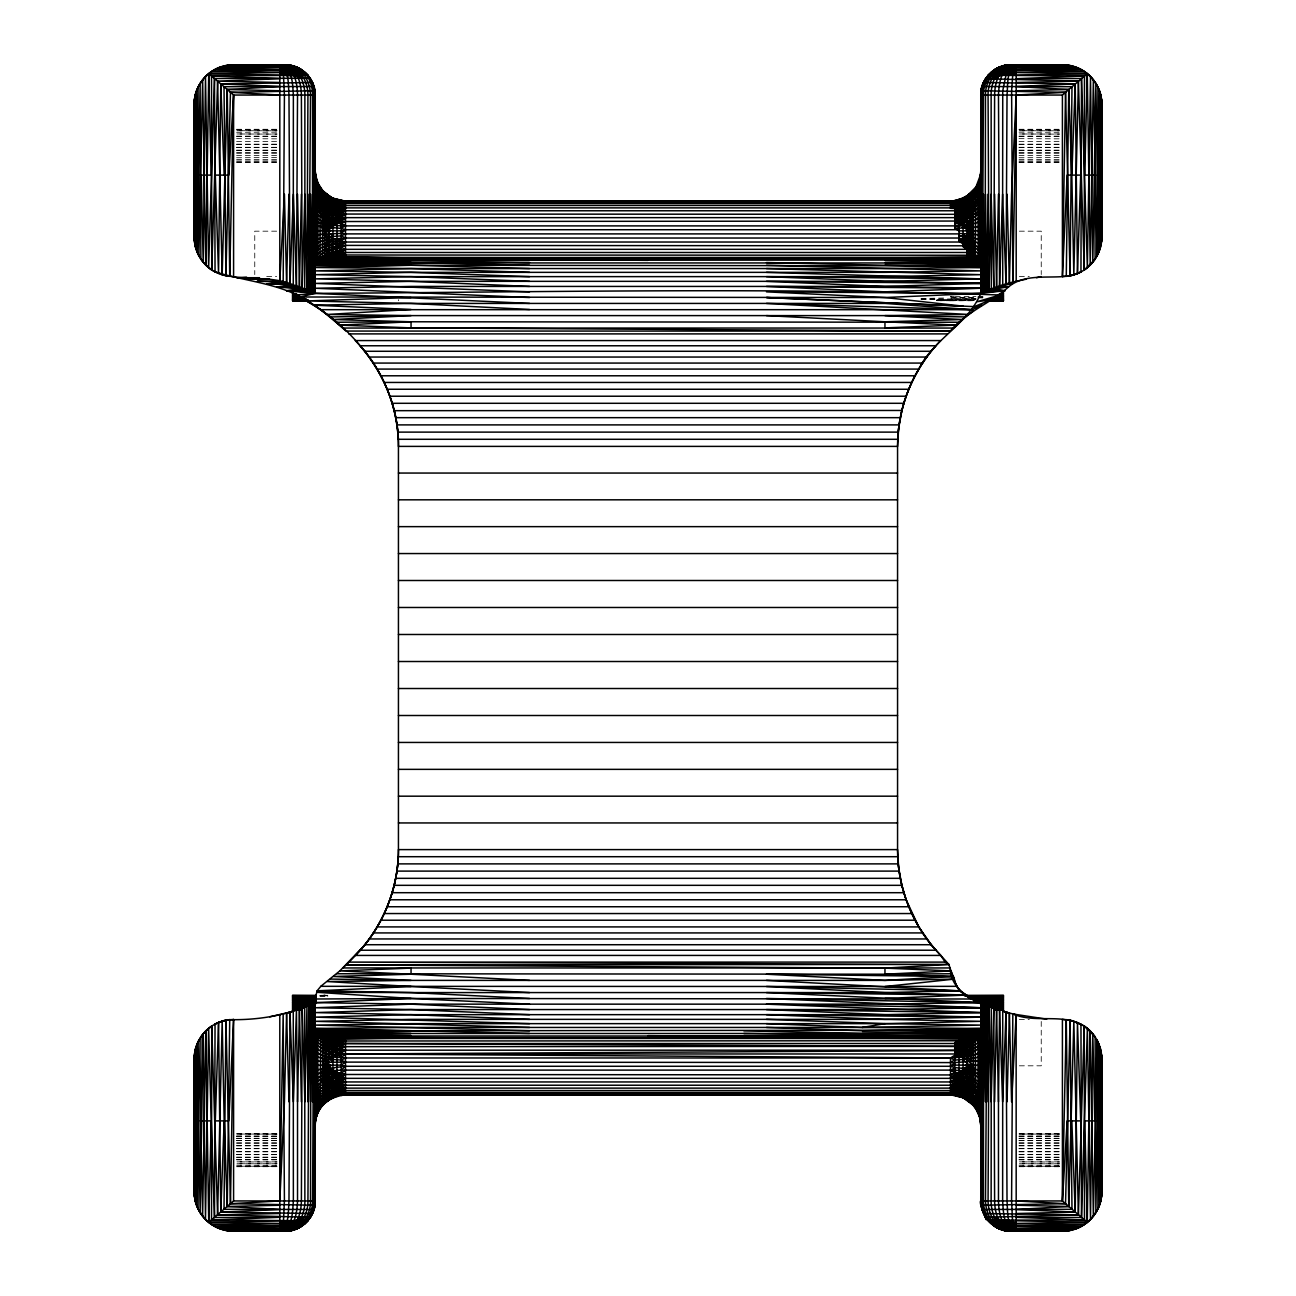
<?xml version="1.0" encoding="UTF-8"?>
<svg xmlns="http://www.w3.org/2000/svg" width="1296" height="1296" viewBox="0 0 1296 1296"><rect width="100%" height="100%" fill="white"/><g stroke="black" fill="none" stroke-linecap="round" stroke-linejoin="round"><path stroke-width="0.75" stroke-dasharray="5 3.75" d="M954.423 296.476L950.503 296.573L975.985 296.622M975.985 298.404L950.503 297.934L975.985 297.319M977.945 297.286L983.826 297.14M921.083 298.469L946.582 297.999M921.083 299.408L975.985 298.971M974.025 299.797L936.765 299.975L974.025 300.056M974.025 300.364L936.765 300.478M320.015 995.636L327.856 995.62M320.015 996.203L327.856 996.187M950.503 300.721L974.025 300.688L936.765 300.688L950.503 300.721L950.503 299.862M236.601 129.292L276.939 129.276M1019.061 129.276L1059.399 129.292M236.601 129.811L276.939 129.746M1019.061 129.811L1059.399 129.746M236.601 132.273L276.939 132.143M1019.061 132.143L1059.399 132.273M236.601 136.161L276.939 136.161M1019.061 136.161L1059.399 136.161M236.601 136.355L276.939 136.355M1019.061 136.355L1059.399 136.355M236.601 138.656L276.939 138.85M1019.061 138.656L1059.399 138.85M236.601 141.572L276.939 141.345M1019.061 141.572L1059.399 141.345M236.601 144.18L276.939 144.18M1019.061 144.18L1059.399 144.18M236.601 144.407L276.939 144.407M1019.061 144.407L1059.399 144.407M236.601 147.307L276.939 147.307M1019.061 147.307L1059.399 147.307M236.601 147.517L276.939 147.517M1019.061 147.517L1059.399 147.517M236.601 150.142L276.939 150.142M1019.061 150.142L1059.399 150.142M236.601 150.368L276.939 150.368M1019.061 150.368L1059.399 150.368M236.601 152.863L276.939 152.863M1019.061 152.863L1059.399 152.863M236.601 153.058L276.939 153.058M1019.061 153.058L1059.399 153.058M236.601 155.358L276.939 155.552M1019.061 155.552L1059.399 155.358M236.601 157.739L276.939 157.577M1019.061 157.739L1059.399 157.577M236.601 159.57L276.939 159.44M1019.061 159.57L1059.399 159.44M236.601 160.996L276.939 160.898M1019.061 160.996L1059.399 160.898M236.601 161.968L276.939 161.903M1019.061 161.968L1059.399 161.903M236.601 162.421L276.939 162.437M1019.061 162.437L1059.399 162.421M276.647 231.174L254.761 231.174L254.761 274.574M1019.353 231.174L1041.239 231.174L1041.239 274.574M266.701 276.55L276.647 276.55M1019.353 276.55L1029.299 276.55M950.503 297.934L975.985 297.918M977.945 297.918L983.826 297.902M1019.353 1019.45L1029.299 1019.45M1019.353 1065.814L1041.239 1065.814L1041.239 1021.475M236.601 1133.579L276.939 1133.563M1019.061 1133.579L1059.399 1133.563M236.601 1135.102L276.939 1135.004M1019.061 1135.004L1059.399 1135.102M236.601 1136.43L276.939 1136.43M1019.061 1136.43L1059.399 1136.43M236.601 1136.56L276.939 1136.56M1019.061 1136.56L1059.399 1136.56M236.601 1138.261L276.939 1138.261M1019.061 1138.261L1059.399 1138.261M236.601 1138.423L276.939 1138.423M1019.061 1138.423L1059.399 1138.423M236.601 1140.448L276.939 1140.448M1019.061 1140.448L1059.399 1140.448M236.601 1140.642L276.939 1140.642M1019.061 1140.642L1059.399 1140.642M236.601 1142.942L276.939 1142.942M1019.061 1142.942L1059.399 1142.942M236.601 1143.137L276.939 1143.137M1019.061 1143.137L1059.399 1143.137M236.601 1145.632L276.939 1145.632M1019.061 1145.632L1059.399 1145.632M236.601 1145.858L276.939 1145.858M1019.061 1145.858L1059.399 1145.858M236.601 1148.483L276.939 1148.483M1019.061 1148.483L1059.399 1148.483M236.601 1148.693L276.939 1148.693M1019.061 1148.693L1059.399 1148.693M236.601 1151.593L276.939 1151.593M1019.061 1151.593L1059.399 1151.593M236.601 1151.82L276.939 1151.82M1019.061 1151.82L1059.399 1151.82M236.601 1154.428L276.939 1154.428M1019.061 1154.428L1059.399 1154.428M236.601 1154.655L276.939 1154.655M1019.061 1154.655L1059.399 1154.655M236.601 1157.15L276.939 1157.15M1019.061 1157.15L1059.399 1157.15M236.601 1157.344L276.939 1157.344M1019.061 1157.344L1059.399 1157.344M236.601 1159.645L276.939 1159.645M1019.061 1159.645L1059.399 1159.645M236.601 1159.839L276.939 1159.839M1019.061 1159.839L1059.399 1159.839M236.601 1165.185L276.939 1165.282M1019.061 1165.185L1059.399 1165.282M236.601 1166.724L276.939 1166.708M1019.061 1166.708L1059.399 1166.724M977.945 296.622L983.826 296.638M921.083 298.971L975.985 299.36M974.025 300.526L936.765 300.397M320.015 995.474L327.856 995.506M320.015 995.927L327.856 995.992M324.097 994.907L327.823 996.203M398.439 299.716L398.439 300.753M327.856 995.312L320.015 995.328L327.856 995.279M276.939 130.718L236.601 130.718L276.939 130.815M1059.399 130.718L1019.061 130.718L1059.399 130.815M276.939 133.974L236.601 133.974L276.939 134.136M1059.399 133.974L1019.061 133.974L1059.399 134.136M276.939 1134.032L236.601 1134.032L276.939 1134.097M1059.399 1134.032L1019.061 1134.032L1059.399 1134.097M276.939 1161.864L236.601 1161.864L276.939 1162.026M1059.399 1161.864L1019.061 1161.864L1059.399 1162.026M276.939 1163.727L236.601 1163.727L276.939 1163.857M1059.399 1163.727L1019.061 1163.727L1059.399 1163.857M276.939 1166.189L236.601 1166.189L276.939 1166.254M1059.399 1166.189L1019.061 1166.189L1059.399 1166.254"/><path stroke-width="1.5" d="M973.361 999.005L959.218 990.824L954.455 981.169L948.85 964.435L931.241 944.719L918.799 926.915L906.131 899.78L901.838 885.33L898.63 867.591L897.561 849.609L897.561 446.391C897.577 419.337 904.948 392.332 918.799 369.085C933.574 338.904 968.063 324.227 980.748 293.366L980.748 95.045C980.359 78.894 994.826 64.395 1010.993 64.8L1062.412 64.8C1083.424 64.298 1102.264 83.09 1101.746 104.117L1101.746 237.217C1102.07 255.458 1088.041 272.549 1070.091 275.789C1049.825 279.11 1025.185 272.808 1008.434 286.999C991.602 302.486 968.776 310.7 953.078 328.05L342.922 328.05L320.809 309.679L299.943 296.995L315.252 293.366L315.252 95.045C315.641 78.894 301.174 64.395 285.007 64.8L233.588 64.8C212.56 64.282 193.736 83.106 194.254 104.117L194.254 237.217C194.141 251.456 202.435 265.307 215.039 271.901C248.054 282.139 284.909 283.516 313.988 305.095C361.568 335.956 399.622 387.698 398.439 446.391L398.439 849.609C398.569 885.719 385.009 921.391 361.568 948.785L342.922 967.95L950.049 967.95C951.377 991.715 972.729 999.475 991.31 1007.122L991.132 1200.955C990.922 1213.882 998.066 1230.682 1012.856 1231.2L1010.41 1230.892C1000.787 1224.428 998.714 1211.728 998.471 1200.955L998.471 1101.794L996.575 1009.082L973.361 999.005L411.043 998.471L315.252 1002.634C288.652 1015.173 259.022 1020.227 229.732 1019.644C211.54 1021.118 195.907 1036.735 194.449 1054.928L194.497 1196.224C196.247 1215.599 214.148 1231.589 233.588 1231.2L285.007 1231.2C301.174 1231.605 315.641 1217.106 315.252 1200.955L315.074 999.005L317.115 990.824L320.809 986.321L339.811 970.898L360.369 950.033M279.904 71.15L301.806 69.903L293.528 66.031L284.31 64.8C298.372 65.772 304.965 82.652 304.868 95.045L304.868 194.206L302.195 287.923L293.269 284.861L293.366 95.045C292.572 84.839 292.896 70.097 282.398 64.8C296.654 65.788 301.336 83.106 301.385 95.045L302.195 287.923L315.252 293.366L529.529 303.426M299.943 296.995L884.957 297.529L980.748 293.366L991.31 288.878L1004.854 290.725L980.748 293.366L766.471 291.843L884.957 297.529L963.106 306.148L766.471 297.529L974.3 306.617L990.873 299.797L977.168 301.693L1000.01 295.002C771.979 287.307 543.429 292.135 315.252 293.366L312.449 292.102L312.563 95.045C311.477 47.353 252.785 71.766 224.014 65.983L233.588 64.8M315.074 1002.715L314.944 1200.955C315.284 1217.025 301.061 1231.556 284.926 1231.2C301.126 1231.524 315.592 1217.171 315.252 1200.955L233.588 1200.955L208.721 1222.339C199.681 1214.984 194.254 1203.53 194.254 1191.883L194.254 1058.783C194.206 1046.05 200.767 1033.625 211.248 1026.416M980.926 293.285L981.056 95.045C980.699 78.748 995.328 64.087 1011.69 64.8C995.571 65.221 980.181 78.214 980.748 95.045L1062.412 95.045L1087.279 73.661C1095.169 80.109 1100.353 89.651 1101.503 99.776L1101.746 144.18M983.551 1003.898L983.437 1200.955C983.324 1216.069 994.745 1232.204 1010.993 1231.2L1062.412 1231.2C1083.424 1231.702 1102.264 1212.91 1101.746 1191.883L1101.746 1058.783C1101.827 1046.066 1095.266 1033.576 1084.752 1026.416C1063.449 1012.419 1035.715 1023.921 1012.824 1013.974L1011.577 1200.955L1012.532 1220.767L1015.303 1231.2L1013.731 1230.892C1006.781 1222.938 1007.77 1210.901 1007.024 1200.955L1006.02 1012.127L1002.731 1011.139L1002.634 1200.955C1003.428 1211.161 1003.104 1225.903 1013.602 1231.2C999.346 1230.212 994.664 1212.894 994.615 1200.955L993.805 1008.077L996.575 1009.082L994.615 1101.794M987.617 75.865L994.648 69.595L1084.477 71.572L1087.279 73.661L1090.228 265.032L1093.37 79.866L1097.096 255.766L1101.551 241.072L1101.503 99.776L1101.746 237.217C1101.762 250.128 1095.039 262.78 1084.266 269.924L1078.402 81.13L985.543 78.7L997.888 78.359M198.758 255.49L195.404 246.629L194.254 237.217L194.497 99.776C195.745 88.484 202.111 77.938 211.523 71.572L301.352 69.595L308.383 75.865M211.248 269.584C201.868 263.088 195.534 252.445 194.449 241.072L194.497 99.776M194.254 1145.632L194.449 1054.928M198.758 1040.51L195.404 1049.371L194.254 1058.783L195.21 1200.517L195.955 1047.362L198.061 1208.731L198.904 1040.234L202.63 1216.134L205.772 1030.968L211.734 1026.076L217.598 1214.87L310.457 1217.3L298.112 1217.641M293.528 66.031C306.115 69.563 315.009 82.085 314.944 95.045L315.074 293.285L315.252 95.045L312.514 82.49L307.865 75.233L211.523 75.978L217.598 81.13L211.734 269.924L205.772 265.032L208.721 73.661L211.523 75.978L211.734 269.924C236.552 283.711 267.219 273.553 293.269 284.861L276.988 286.999L304.69 288.878L304.868 194.206L306.958 289.769L286.61 290.725L315.252 293.366L313.681 292.637L312.563 194.206L310.894 291.422L286.61 290.725L304.69 288.878M314.944 1205.248L230.461 1203.692L225.909 1020.211L218.538 1022.447L220.79 1212.133L279.806 1209.476L227.254 1206.495L229.732 1019.644L225.909 1020.211L224.014 1209.314L314.021 1209.476L310.149 1217.754M993.805 1008.077L991.132 1101.794L989.042 1006.231L980.748 1002.634L884.957 1004.157L411.043 1004.157L315.252 1002.634L314.053 1200.955C314.426 1216.912 300.51 1231.767 284.31 1231.2L296.217 1228.462L307.865 1220.767L211.523 1220.022L211.734 1026.076M988.378 75.233L1000.804 67.538L1012.208 64.8C997.013 65.011 987.73 81.211 988.07 95.045L989.042 289.769L1004.854 290.725L983.551 292.102L980.748 293.366L981.947 95.045C981.59 79.315 995.101 64.589 1011.074 64.8L1002.472 66.031L994.194 69.903L1081.496 69.741C1093.792 76.48 1101.811 90.104 1101.746 104.117M981.056 90.752L1065.539 92.308L1070.091 275.789L1077.462 273.553L1075.21 83.867L1016.194 86.524L1068.746 89.505L1066.268 276.356L1070.091 275.789L1071.986 86.686L981.979 86.524L985.851 78.246M1067.985 1230.017L1071.986 1230.017L1065.539 1231.07L1006.684 1230.892L996.737 1227.636L987.617 1220.135L1084.477 1220.022L1084.266 1026.076L1071.824 1020.6L1062.412 1019.45L1062.412 1200.955L1087.279 1222.339C1095.169 1215.891 1100.353 1206.349 1101.503 1196.224L1101.746 1058.783L1100.596 1049.371L1097.242 1040.51M1097.096 255.766L1097.939 87.269L1100.045 248.638L1100.79 95.483L1101.746 237.217M1101.551 241.072L1101.746 150.368M884.957 998.471L966.184 995.069L766.471 992.574L980.748 1002.634L980.748 1200.955L981.979 1209.476L985.543 1217.3L1078.402 1214.87L1084.266 1026.076L1090.228 1030.968L1093.37 1216.134L1097.096 1040.234L1101.551 1054.928L1101.746 1191.883C1101.908 1208.261 1090.762 1223.878 1075.21 1229.062L1002.472 1229.969L994.194 1226.097L1081.496 1226.259M194.254 237.217L195.21 95.483L195.955 248.638L198.061 87.269L198.904 255.766L202.63 79.866L205.772 265.032L200.88 259.07L200.135 83.446L197.251 252.266L196.409 91.287L195.016 244.895L194.254 104.117C194.092 87.739 205.238 72.122 220.79 66.938L293.787 66.096L287.971 64.946L224.014 65.983M284.31 1231.2C299.83 1231.184 310.894 1215.567 310.505 1200.955L310.894 1004.578L309.047 1005.372L307.93 1200.955C308.27 1214.789 298.987 1230.989 283.792 1231.2L295.196 1228.462L307.622 1220.767M313.681 292.637L314.053 95.045C314.005 85.244 309.096 75.541 301.352 69.595M1002.472 1229.969C989.933 1226.567 982.093 1213.477 981.947 1200.955L982.319 1003.363L980.748 1002.634L766.471 998.471L980.748 1007.753L884.957 1009.568L411.043 1009.568L315.252 1007.753L411.043 1004.157L529.529 1009.568M985.495 194.206L986.953 290.628L1004.854 290.725L985.106 291.422L985.495 95.045C985.106 80.433 996.17 64.816 1011.69 64.8M1101.746 1058.783L1100.79 1200.517L1100.045 1047.362L1097.939 1208.731L1097.096 1040.234M1084.266 269.924L1084.477 75.978L988.135 75.233L998.422 67.538L1006.765 65.108M194.254 1148.483L195.016 1051.105L196.409 1204.713L197.251 1043.734L200.135 1212.554L203.18 1033.835L205.772 1030.968L208.721 1222.339L211.523 1224.428L301.352 1226.405L293.414 1229.969L285.007 1231.2M1101.746 147.517L1100.984 244.895L1099.591 91.287L1098.749 252.266L1095.865 83.446L1092.82 262.165L1090.503 76.594L1087.36 267.624L1081.496 78.489L1016.194 78.7L1084.477 75.978M211.523 1220.022L279.806 1217.3L214.504 1217.511L215.039 1024.099L218.538 1022.447L215.298 1120.894L228.841 1120.894L233.588 1019.45L224.176 1020.6L215.298 1023.953M306.909 1220.767L293.9 1228.462L283.144 1231.2C296.914 1229.434 301.288 1212.748 301.385 1200.955L302.195 1008.077L299.425 1009.082L297.529 1101.794L297.529 1200.955C297.076 1211.825 295.213 1228.495 282.398 1231.2L295.051 1226.405L304.106 1220.767M991.894 75.233L1000.949 69.595L1013.602 64.8C998.374 64.8 990.873 81.859 991.132 95.045L991.31 288.878L993.805 287.923L994.615 95.045C994.712 83.252 999.086 66.566 1012.856 64.8L1002.1 67.538L989.091 75.233M1081.496 78.489L1080.961 271.901L1077.462 273.553L1080.702 175.106L1067.159 175.106L1062.412 276.55L1071.824 275.4L1080.702 272.047M233.588 1200.955L233.588 1019.45L230.461 1203.692L279.806 1200.955L283.176 1013.974L284.423 1200.955L283.468 1220.767L280.697 1231.2L282.269 1230.892C289.219 1222.938 288.23 1210.901 288.976 1200.955L289.98 1012.127L293.269 1011.139L293.366 1200.955C292.491 1211.047 293.026 1227.215 281.588 1231.2L292.928 1226.405L302.065 1220.767M306.958 289.769L307.93 95.045C307.93 81.956 299.765 64.8 284.926 64.8L227.254 65.318L233.037 65.432M269.762 1016.825L289.85 1012.176L315.252 1002.634L313.681 1003.363L312.563 1200.955C312.935 1216.215 300.461 1231.313 284.683 1231.2M980.748 293.366L982.319 292.637L983.437 95.045C983.065 79.785 995.539 64.687 1011.301 64.8M981.947 1101.794L981.445 1002.958L980.748 1200.955L1062.412 1200.955L1066.268 1019.644L1070.091 1020.211L1071.986 1209.314L981.979 1209.476C994.032 1236.416 977.54 1202.672 980.748 1200.955L980.926 1002.715L981.056 1200.955C980.716 1217.009 994.874 1231.492 1010.993 1231.2C996.203 1231.135 988.087 1214.028 988.07 1200.955L989.042 1006.231M989.042 289.769L991.132 194.206L993.805 287.923L1006.02 283.873L1007.024 95.045C1007.98 85.131 1006.409 72.025 1014.412 64.8L1003.072 69.595L993.935 75.233M302.195 287.923L276.988 286.999L296.444 285.898L297.529 95.045C297.286 84.272 295.213 71.572 285.59 65.108L283.144 64.8L292.361 67.538L292.928 69.595L290.547 75.233M986.953 290.628L988.07 194.206M998.471 1101.794L999.556 1010.102L991.31 1007.122M985.543 1217.3L994.648 1226.405L1084.477 1224.428L1087.279 1222.339L1090.228 1030.968L1095.12 1036.93L1095.865 1212.554L1098.749 1043.734L1099.591 1204.713L1100.984 1051.105L1101.454 1120.894L1097.242 1120.894M283.176 282.026L284.423 95.045L283.468 75.233L280.697 64.8L282.269 65.108C289.219 73.062 288.23 85.099 288.976 95.045L289.98 283.873L267.17 283.824L283.176 282.026L257.191 281.216L279.806 281.2L284.423 194.206L286.594 282.917L267.17 283.824L293.269 284.861M312.449 292.102L286.61 290.725L309.047 290.628L310.505 95.045C310.214 82.474 302.891 67.1 289.316 65.108L230.461 64.93L290.903 65.383L279.337 65.642M959.008 233.896L345.497 233.896L341.204 235.888L325.701 236.99L315.252 239.679L315.252 221.47L325.701 224.678L341.204 225.893L954.796 225.893L970.299 224.678L980.748 221.47L980.44 226.039L973.361 227.464L966.848 222.313L954.796 216.464C965.002 215.541 981.882 212.301 980.748 198.839L978.01 204.719L973.361 208.721L950.503 205.448L341.204 205.529C327.726 199.422 315.139 186.64 315.252 170.975C315.268 182.461 322.331 193.639 332.942 198.191L332.926 257.71L315.09 260.998M1071.986 1230.017L1016.194 1229.969L1014.962 1230.892L1065.539 1231.07L1006.684 1230.892C993.109 1228.9 985.786 1213.526 985.495 1200.955L986.953 1005.372L985.106 1004.578L983.437 1101.794L982.319 1003.363M1013.602 64.8C1000.787 67.505 998.924 84.175 998.471 95.045L999.556 285.898L1012.192 283.824L1012.824 282.026L1016.194 95.045L1065.539 92.308L1062.412 276.55L1062.412 95.045M314.944 90.752L230.461 92.308L225.909 275.789L229.732 276.356L233.588 95.045L217.598 81.13L222.167 274.849L225.909 275.789L224.014 86.686L314.021 86.524L310.149 78.246L214.504 78.489L208.64 267.624L205.497 76.594L203.18 262.165L201.22 175.106L211.248 175.106L208.721 73.661L304.819 72.187L307.865 75.233M981.056 1205.248L1065.539 1203.692L1070.091 1020.211L1080.961 1024.099L1081.496 1217.511L1016.194 1217.3L1084.477 1220.022M314.053 194.206L314.555 293.042L315.252 95.045L233.588 95.045L228.841 175.106L215.298 175.106L218.538 273.553L220.79 83.867L279.806 86.524L227.254 89.505L222.167 274.849L215.039 271.901L214.504 78.489M276.988 286.999L299.425 286.918L301.385 194.206M1007.024 194.206L1009.406 282.917L1012.192 283.824L1002.731 284.861L1002.634 194.206L1006.02 283.873L1012.824 282.026L1011.609 90.752L1012.937 72.187L1015.303 64.8L1010.945 66.031L1006.619 72.187L1002.748 90.752L1002.634 194.206L999.556 285.898L1008.434 286.999L996.575 286.918L998.471 194.206M1062.412 1200.955L1067.159 1120.894L1080.702 1120.894L1077.462 1022.447L1075.21 1212.133L1016.194 1209.476L1068.746 1206.495L1073.833 1021.151L1078.402 1214.87L983.486 1213.51M297.529 1101.794L296.444 1010.102L293.366 1101.794L289.98 1012.127L286.594 1013.083L284.423 1101.794L279.806 1200.955M1009.406 282.917L1011.577 194.206L1016.194 95.045M288.036 1230.892L296.962 1228.462L304.819 1223.813L208.721 1222.339L211.248 1120.894L208.64 1028.376L205.497 1219.406L203.18 1033.835L200.88 1036.93L201.22 1120.894L211.248 1120.894L214.504 1217.511M1007.964 65.108L999.038 67.538L991.181 72.187L1087.279 73.661L1084.752 175.106L1094.78 175.106L1095.12 259.07M286.594 282.917L288.976 194.206M1007.024 1101.794L1009.406 1013.083L1006.02 1012.127L1002.634 1101.794L999.556 1010.102M529.529 1033.479L315.252 1028.489L315.56 1030.887L980.586 1030.158C975.953 1039.052 964.354 1043.15 954.796 1044.43L973.183 1046.666L954.796 1048.432C965.876 1047.686 982.562 1042.535 980.748 1028.489L862.261 1027.453L411.043 1027.453L315.252 1028.489C313.47 1045.256 334.028 1046.828 345.497 1050.181L973.183 1050.181L954.796 1048.432L966.848 1053.81L973.361 1058.54L980.748 1056.321L980.748 1074.53L970.299 1071.322L954.796 1070.107L341.204 1070.107L325.701 1071.322L315.252 1074.53L315.56 1056.143L322.639 1058.54L341.204 1060.112L345.497 1062.104L954.796 1062.59L980.44 1060.727M1081.496 1217.511L1087.36 1028.376L1090.503 1219.406L1092.82 1033.835L1094.78 1120.894L1084.752 1120.894L1087.279 1222.339L991.181 1223.813L988.135 1220.767M980.748 1125.333L979.517 1116.812L975.937 1108.971L975.256 1036.022L963.09 1038.29L963.058 1097.809C973.636 1102.442 980.748 1113.507 980.748 1125.025C980.926 1107.934 966.476 1092.253 950.503 1088.122L345.497 1088.122L322.639 1081.431L316.483 1086.032L315.252 1091.864L320.063 1086.08L325.701 1082.954L345.497 1078.353L950.503 1078.353C960.644 1076.62 980.003 1078.547 980.748 1091.864C975.224 1081.172 961.016 1080.734 950.503 1078.353L954.796 1074.951L970.299 1077.3L979.517 1082.063L980.44 1087.749M279.806 1213.51L217.598 1214.87L222.167 1021.151L224.176 1120.894L220.79 1212.133L312.514 1213.51M289.98 283.873L293.366 194.206L296.444 285.898M1016.194 82.49L1078.402 81.13L1073.833 274.849L1071.824 175.106L1075.21 83.867L983.486 82.49M345.497 1081.949C333.202 1080.961 313.535 1086.453 315.252 1102.135C316.726 1087.344 334.238 1085.287 345.497 1081.949L950.503 1081.949C961.697 1081.318 977.314 1084.833 980.748 1097.161L980.44 1091.88M980.44 200.167L980.748 193.865C979.614 206.194 965.455 211.297 954.796 212.269L966.848 216.869L973.361 220.887L980.44 216.95L980.44 204.12M315.252 1125.333L315.56 1030.887L315.56 1034.694L315.252 1033.528C311.299 1051.007 333.509 1051.996 345.497 1053.972L954.796 1050.602C964.823 1049.647 981.752 1046.86 980.748 1033.528L980.44 1034.694L980.748 1028.489L862.261 1030.741L766.471 1027.453M345.497 1090.552C330.383 1089.256 313.907 1101.713 315.252 1117.816C315.333 1101.762 331.096 1092.123 345.497 1090.552L950.503 1090.552C964.516 1089.466 979.889 1099.867 980.748 1114.625C981.785 1100.336 967.853 1090.13 954.796 1089.013L950.503 1090.552C964.904 1092.123 980.667 1101.762 980.748 1117.816L980.44 1111.968M315.56 189.67C314.491 200.945 329.783 210.082 341.204 210.373L345.497 207.878C332.375 206.728 317.083 199.697 315.252 185.085C314.717 200.086 332.003 210.325 345.497 207.878L950.503 207.878C964.483 204.071 982.449 195.907 980.748 178.184C980.667 194.238 964.904 203.877 950.503 205.448M1006.02 1012.127L1016.129 1014.784L1011.577 1101.794L1009.406 1013.083L1002.731 1011.139M322.639 1087.279L341.204 1090.471L345.497 1088.122C331.258 1089.061 314.167 1098.23 315.252 1114.625L315.56 1111.968M974.025 201.706L950.503 200.929L950.503 207.878C964.742 206.939 981.833 197.77 980.748 181.375L980.44 184.032M315.252 262.472L315.252 170.667M315.56 1091.88L315.252 1097.161L315.56 1095.833M315.56 1087.749L315.56 1079.05L322.639 1075.113L329.152 1079.131L345.497 1085.222C333.833 1089.061 318.281 1092.463 315.252 1106.735C315.576 1091.799 332.78 1085.465 345.497 1085.222L950.503 1085.222C965.86 1088.64 979.468 1104.581 980.748 1120.489C979.906 1105.488 965.52 1092.56 950.503 1093.921L345.497 1093.921C329.152 1094.035 314.134 1108.291 315.252 1125.025C315.187 1111.984 324.454 1099.737 336.976 1096.189M975.434 256.786L973.183 255.247L973.183 210.778L345.497 210.778C330.14 207.36 316.532 191.419 315.252 175.511C316.094 190.512 330.48 203.44 345.497 202.079L950.503 202.079C966.476 200.831 981.412 187.758 980.748 170.975C980.181 204.023 941.884 204.12 917.941 201.528M980.44 186.689L980.748 185.085L979.517 192.78L973.361 201.123L950.503 202.079C966.492 201.933 981.38 188.293 980.748 171.898L980.44 175.738M315.56 1106.33L315.252 1110.915L315.56 1109.311M973.361 1102.135L963.058 1095.071L950.503 1092.512L345.497 1092.512C330.091 1094.148 314.636 1105.861 315.252 1122.579L315.56 1119.323M322.639 193.865L332.942 200.929L345.497 203.488L950.503 203.488C965.909 201.852 981.364 190.139 980.748 173.421L980.44 176.677M973.361 191.711L963.058 198.191L963.058 246.515C969.116 252.445 982.352 254.615 980.586 265.842L411.043 265.259L315.252 267.511L411.043 268.547L884.957 268.547L980.748 267.511L980.748 170.667M361.649 948.688L360.11 950.227C383 924.583 396.673 891.032 398.261 856.705L897.739 856.705C899.327 891.032 913 924.583 935.89 950.227L360.11 950.227L355.266 955.427L940.734 955.427L945.157 962.102L948.85 964.435L884.957 968.112L345.951 964.937L361.568 948.785C384.523 922.088 398.731 885.638 398.439 849.609L897.561 849.609C897.464 888.732 913.307 927.531 940.734 955.427M898.258 432.119L897.739 439.295L398.261 439.295C396.673 404.968 383 371.417 360.11 345.773L935.89 345.773C914.636 369.635 901.238 400.302 898.258 432.119L397.742 432.119M959.008 238.027L345.497 238.027C335.599 239.29 323.806 237.832 315.56 244.393L315.56 257.321L317.99 253.481L325.701 248.686L341.204 245.398L973.183 245.819M315.56 1042.859L315.56 1051.607C323.806 1058.168 335.599 1056.71 345.497 1057.973L950.503 1057.973C960.401 1056.71 972.194 1058.168 980.44 1051.607L980.44 1038.679M315.252 1124.102C315.122 1107.659 329.848 1095.201 345.497 1093.921L322.639 1094.877M973.798 235.921L959.024 236.034C974.317 233.167 984.377 250.144 980.44 226.039M980.44 265.113L980.44 244.393L973.361 240.748L959.024 238.577L966.848 244.879L973.361 252.995M315.56 204.12L315.252 198.839C318.686 211.167 334.303 214.682 345.497 214.051L954.796 214.31L973.183 217.647L345.497 217.647L325.701 213.046L320.063 209.92L315.56 204.12L315.56 216.95C323.53 224.726 336.409 220.693 345.497 225.569L341.204 228.388L315.56 226.039M980.44 1083.456L980.44 1079.05C972.47 1071.274 959.591 1075.307 950.503 1070.431L954.796 1067.612L980.44 1069.961M975.937 1108.971L973.361 1105.52L973.458 1036.703L743.791 1033.479M979.517 1036.946L980.084 1031.681L862.261 1030.741M315.56 1118.011L315.252 1120.489C314.977 1104.597 330.237 1092.22 345.497 1092.512L322.639 1089.985M980.44 177.989L980.748 175.511C981.023 191.403 965.763 203.78 950.503 203.488L973.361 206.015M315.106 1203.919L313.956 1209.735M980.894 92.081L982.044 86.265M529.529 262.521L322.493 259.313L322.639 190.48L317.99 183.238L315.56 174.976M301.482 78.7L301.466 72.187L296.217 67.538L285.007 64.8M994.518 1217.3L994.534 1223.813L999.783 1228.462L1006.765 1230.892M296.881 75.233L296.897 69.595L291.681 66.031L284.683 64.8M999.119 1220.767L999.103 1226.405L1004.319 1229.969L1011.301 1231.2M901.838 410.67L898.63 428.409L897.561 446.391L398.439 446.391C398.536 407.268 382.693 368.469 355.266 340.573L940.734 340.573C921.861 359.689 907.978 385.106 901.919 410.459L394.162 410.67M315.56 1121.024C319.594 1090.989 355.784 1092.722 378.059 1094.472M766.471 262.521L884.957 265.259L980.084 264.319L976.844 260.804L967.351 258.05L966.848 256.624L966.848 196.117L975.937 187.029L980.44 174.976M320.063 1108.971L320.695 1036.006L975.256 1036.022L973.361 1040.251L970.299 1042.097L954.796 1046.374L345.497 1046.666C334.481 1046.212 320.258 1043.167 315.9 1031.648L411.043 1030.741L315.414 1030.142L315.56 1034.694M950.503 1092.512L954.796 1091.75L959.024 1093.678L966.848 1098.814L973.361 1105.375L963.058 1097.696L954.796 1095.379L954.796 1042.632L966.848 1039.376L973.361 1040.251L975.937 1038.177L976.844 1035.196L978.01 1035.877L978.01 1112.762M320.063 187.029L320.063 257.823L319.108 260.836L314.167 260.399M975.937 187.029L975.256 259.978L411.043 260.366L320.695 259.994L320.063 257.823L329.152 252.331L345.497 249.334L973.183 249.334M316.483 1116.812L316.678 1032.993L317.763 1034.159L411.043 1033.479L315.9 1031.648L316.678 1032.993L411.043 1033.479L862.261 1033.479L980.084 1031.681L975.937 1038.177M298.453 78.7L299.651 75.233L298.469 69.595L288.036 65.108M997.547 1217.3L996.349 1220.767L997.531 1226.405L1004.319 1229.969L1011.69 1231.2L1002.1 1228.462L1000.966 1223.813L1002.164 1220.767M973.361 1037.659L326.495 1037.642L325.701 1102.459L322.639 1105.52L322.639 1037.675L317.763 1034.159L317.99 1112.762M282.398 1231.2C297.626 1231.2 305.127 1214.141 304.868 1200.955L304.69 1007.122M293.836 75.233L295.034 72.187L293.9 67.538L284.31 64.8M766.471 257.872L969.457 258.358L970.299 256.3L970.299 193.541L973.361 190.48L973.458 259.297L884.957 260.366L978.205 261.808L978.01 183.238M394.162 885.33L901.838 885.33M862.261 1033.479L979.29 1033.025L978.01 1035.877L978.205 1034.192L862.261 1033.479L743.791 1030.741M377.201 926.915L918.799 926.915M918.799 369.085L377.201 369.085M322.639 255.749L320.695 259.994C327.256 252.898 337.527 253.4 345.497 249.334L329.152 242.19L322.639 237.46M973.361 1105.52L970.299 1102.345L970.299 1039.7L971.514 1037.237M316.483 179.188L316.483 259.054L322.639 252.995L325.701 253.903L322.639 258.325L324.437 258.779L329.152 252.331L322.639 250.112M980.44 208.251C975.37 216.837 963.738 217.679 954.796 218.716L966.848 225.115L973.361 230.801L980.44 230.656M315.56 253.141C321.845 243.275 335.534 244.685 345.497 242.028L973.183 242.028M980.44 1042.859C975.191 1051.218 963.673 1051.85 954.796 1052.87L966.848 1059.415L973.361 1065.199L980.44 1065.344M314.183 262.926L979.29 262.975L979.517 179.188M1005.453 1220.767L1003.072 1226.405L1003.639 1228.462L1007.964 1230.892M315.56 1083.456C322.607 1074.886 335.486 1075.972 345.497 1074.481L954.796 1074.951C965.536 1082.111 979.517 1094.391 980.44 1106.33C977.411 1093.775 962.701 1085.983 950.503 1088.122L954.796 1085.627L959.024 1086.259L966.848 1088.689L973.361 1092.528M980.44 212.544L973.361 217.679L954.796 221.049L345.497 221.519C335.486 220.028 322.607 221.114 315.56 212.544M315.56 248.832C322.801 241.315 335.794 239.954 345.497 242.028L341.204 245.398L329.152 239.42L322.639 234.139L315.56 235.273M980.44 1047.168L973.361 1052.044L959.024 1054.944M315.56 177.989L315.252 173.421C316.192 188.455 328.325 200.572 341.204 206.987L345.497 205.448L332.942 199.957L322.639 190.625L325.701 193.541L326.495 258.358L332.942 251.084L322.639 247.082M287.064 75.233L290.579 69.595L290.612 67.538L287.339 65.108L283.792 64.8L286.529 65.108L288.684 67.538L283.468 75.233M1008.936 1220.767L1005.421 1226.405L1005.388 1228.462L1008.661 1230.892L1012.208 1231.2L1009.471 1230.892L1007.316 1228.462L1012.532 1220.767M973.766 307.33L982.012 305.095L972.162 309.679L320.809 309.679M980.44 189.67C981.509 200.945 966.217 210.082 954.796 210.373L973.361 217.679M1094.78 259.556L1084.752 269.584M317.763 1034.159L411.043 1035.634L322.493 1036.687L341.204 1040.996L973.183 1040.753L973.183 1053.972L954.796 1055.219L950.503 1057.973L950.503 1095.071L971.725 1094.423L959.024 1096.303L959.024 1040.267L963.058 1040.882L965.212 1038.145L966.848 1039.376L966.848 1099.883L970.299 1102.459L959.024 1094.618L954.796 1092.836L950.503 1093.921L963.058 1096.805L973.361 1104.289M322.639 240.748L329.152 244.879L341.204 249.626L330.739 257.855L329.152 256.624L329.152 196.117L322.639 190.48M954.796 1057.649L973.183 1053.972L345.497 1053.972L341.204 1057.649L329.152 1048.513L320.695 1036.006L322.639 1037.675L324.437 1037.221L329.152 1043.669L341.204 1052.87L345.497 1050.181L341.204 1050.602L336.976 1047.946L329.152 1041.433L326.495 1037.642L411.043 1038.128L343.845 1038.452L345.497 1040.753L345.497 1095.071L341.204 1095.379L341.204 1039.505L342.128 1038.452L976.552 1038.452M320.063 257.823L317.99 260.123L313.988 260.593M308.383 1220.135L304.187 1224.331L280.082 1224.04M973.183 255.247L341.204 255.004L332.926 257.71L411.043 257.872L326.495 258.358L336.976 250.177L322.639 243.956M766.471 315.608L884.957 321.781L884.957 327.888L956.189 325.102L959.315 322.25L411.043 321.781L333.526 319.513L411.043 315.608L330.399 316.937L345.951 331.063L950.049 331.063L965.601 316.937L884.957 315.608L411.043 315.608L327.272 314.458L411.043 309.485L314.086 305.176L295.99 295.002L315.252 293.366M973.183 257.548L330.739 257.855L332.942 256.9L411.043 257.872L328.601 258.066L329.152 256.624L332.942 255.118L341.204 253.368L345.497 249.334M341.204 1070.107L345.497 1066.284L950.503 1066.284L954.796 1065.101L973.361 1065.199M973.361 191.03L966.848 196.117M322.639 1104.97L329.152 1099.883L328.601 1037.934L411.043 1038.128L330.739 1038.145L341.204 1046.374L345.497 1043.507L973.183 1043.507L954.796 1046.374L345.497 1043.507L332.942 1040.882L326.495 1037.642M322.639 234.139L341.204 233.41L345.497 229.716L959.008 229.716M954.796 1062.59L950.503 1066.284L954.796 1067.612M1012.532 75.233L1016.194 72.187L1084.477 71.572M283.468 1220.767L279.806 1223.813L211.523 1224.428M339.925 257.548L345.497 255.247L342.128 257.548L337.559 257.58M991.877 78.7L1005.421 69.595L1016.194 64.8L1065.539 64.93L1071.986 65.983L1002.472 66.031M304.123 1217.3L290.579 1226.405L279.806 1231.2L230.461 1231.07L224.014 1230.017L228.015 1230.017M965.293 317.164L973.49 310.894L972.162 309.679L884.957 303.426L411.043 303.426L314.086 305.176L330.707 317.164M1008.936 75.233L1016.194 69.595L1078.402 68.202L1081.496 69.741M322.639 1104.289L329.152 1099.753M287.064 1220.767L279.806 1226.405L217.598 1227.798C203.666 1221.723 194.157 1207.078 194.254 1191.883M994.518 78.7L1016.194 65.108L1065.539 64.93L1005.097 65.383L1002.213 66.096L1068.746 65.318L1005.097 65.383L1016.663 65.642M301.482 1217.3L279.806 1230.892L230.461 1231.07L290.903 1230.617L293.787 1229.904L224.014 1230.017M973.361 201.123C967.01 205.983 958.57 209.741 950.503 207.878M990.274 75.233L999.103 69.595L1011.447 65.108M1005.453 75.233L1016.194 67.538L1075.21 66.938L1078.402 68.202L998.422 67.538L994.648 69.595M290.547 1220.767L279.806 1228.462L220.79 1229.062L217.598 1227.798L297.578 1228.462L288.587 1230.892M305.726 1220.767L296.897 1226.405L284.553 1230.892M315.56 1065.344L341.204 1065.101L345.497 1062.104L329.152 1062.266L315.56 1060.727M1002.164 75.233L1016.194 66.031L1075.21 66.938L1062.412 64.8L1008.029 64.946M293.836 1220.767L279.806 1229.969L227.254 1230.682L290.903 1230.617L279.337 1230.358M973.361 192.667L963.058 198.304L954.796 200.621L954.796 228.388L959.024 230.882L973.361 230.801M322.639 1103.333L332.942 1097.696L332.926 1038.29L411.043 1038.128L322.817 1038.452L345.497 1040.753L341.204 1042.632L332.926 1038.29M411.043 1035.634L317.99 1035.877L316.678 1032.993M279.904 1224.85L301.806 1226.097L289.235 1230.892M884.957 260.366L978.01 260.123L980.084 264.319L884.957 262.521L978.205 261.808M341.204 251.57L336.976 254.032L341.204 255.004L345.497 252.493L973.183 252.493M973.361 193.865L963.058 198.628M973.361 208.721L966.848 211.831L954.796 214.31L966.848 219.559L973.361 224.143M322.639 1102.135L332.942 1097.372M411.043 1038.128L336.976 1038.744L336.976 1096.303M322.639 252.995L329.152 249.966L345.497 245.819M341.204 1060.112L345.497 1057.973M322.639 1075.113L341.204 1072.553L345.497 1070.431M973.798 1040.85L959.024 1040.267L963.09 1038.29L977.978 1038.647M950.503 1062.104L954.796 1060.112L973.361 1058.54M299.668 1009.001L315.56 1002.424M309.29 1005.275L315.252 1002.634M215.298 69.304L224.176 65.95M1080.702 1226.696L1071.824 1230.05L1062.412 1231.2M345.497 221.519L341.204 223.447C330.626 216.059 318.735 206.55 315.252 193.865L315.56 200.167M950.503 1074.481L954.796 1072.553C965.374 1079.941 977.265 1089.45 980.748 1102.135L980.44 1095.833M973.361 195.323L963.058 199.195M322.639 1100.677L332.942 1096.805M315.56 1069.961L345.497 1066.284L341.204 1065.101M345.497 1046.666L341.204 1048.432L329.152 1039.376M322.639 1081.431L336.976 1077.673L345.497 1078.353L341.204 1081.69L329.152 1076.441L322.639 1071.857M345.497 210.778L341.204 212.269L336.976 211.702L329.152 209.498L322.639 206.015M950.503 1085.222L954.796 1083.731L959.024 1084.298L966.848 1086.502L973.361 1089.985M973.361 197.041L959.024 200.653M322.639 1098.959L336.976 1095.347M315.56 1047.168C322.801 1054.685 335.794 1056.046 345.497 1053.972L950.503 1057.973L954.796 1060.112M332.942 256.9L336.976 255.733L342.128 257.548L976.552 257.548M975.645 1039.57L959.024 1040.267L965.212 1038.145L330.739 1038.145M973.361 220.887L954.796 223.447L973.183 225.569L954.796 225.893L958.473 226.654M315.56 208.251C321.651 217.404 335.453 219.51 345.497 217.647L341.204 221.049L329.152 211.831L322.639 203.472M1036.492 277.717L1041.239 276.55M1012.824 282.026L1026.302 279.175M341.204 1055.219L329.152 1046.034L322.639 1037.675C329.168 1042.065 337.608 1045.742 345.497 1043.507M321.748 200.572L332.942 198.191L345.497 201.22L378.059 201.528M1007.008 65.108L998.422 67.538L1007.413 65.108M973.361 198.968L954.796 201.544M322.639 1097.032L341.204 1094.456M341.204 253.368L345.497 252.493M977.67 257.288L884.957 257.872L969.457 258.358L966.848 254.567L970.299 253.903L975.937 257.823L979.29 262.975M974.414 250.954L966.848 252.331L970.299 253.903L966.848 249.966L974.414 249.529M324.437 258.779L971.514 258.763L970.299 256.3L973.361 255.749L975.256 259.978L966.848 254.567L974.414 254.016M321.862 201.334L336.976 199.697L336.976 257.256L341.204 256.495L341.204 200.621L332.942 198.304L325.701 193.541L336.976 201.382L341.204 203.164L345.497 202.079L332.942 199.195L322.639 191.711M345.497 203.488C330.917 206.194 315.398 193.088 315.252 178.184C315.236 194.011 328.844 206.323 341.204 214.31M954.796 201.026L950.503 201.22L972.194 201.091L804.767 201.528M339.779 1094.715L491.233 1094.472M766.471 1023.646L862.261 1027.453L884.957 1023.646L980.748 1021.313L884.957 1019.369L766.471 1014.655L980.748 1017.133L884.957 1019.369L411.043 1019.369L315.252 1021.313L529.529 1027.453M974.252 244.701L963.058 246.515C969.619 248.152 977.589 250.517 980.44 257.321M977.249 257.58L884.957 257.872L967.351 258.05L974.705 256.883M921.91 201.512L924.842 201.074M371.158 1094.926L374.09 1094.488M973.798 238.901L959.024 241.056L959.024 199.697L971.725 201.577M974.543 256.608L965.212 257.855L967.351 258.05M991.31 288.878L1008.434 286.999L993.805 287.923M320.809 986.321L884.957 986.515L954.342 979.096C958.959 1001.597 988.783 1003.655 1006.15 1012.176M954.796 223.447L973.183 221.519L954.796 218.716L973.183 217.647L954.796 216.464M314.264 260.496L317.99 260.123L317.99 183.238M973.361 227.464L954.796 228.388L958.473 228.647M321.975 228.776L333.736 227.821M962.264 1068.179L974.025 1067.224M974.414 256.025L966.848 256.624L969.457 258.358M341.204 201.544L461.457 201.236L368.194 200.929L374.09 201.512M339.584 1094.926L972.194 1094.926L834.543 1094.764L954.796 1094.456M923.497 201.236L927.806 200.929M973.361 1048.918L954.796 1042.632L973.701 1041.255M368.194 1095.071L372.503 1094.764M959.024 1040.267L976.034 1039.117M974.414 251.845L966.848 252.331L974.414 252.671M321.473 1082.662L343.505 1081.301M296.282 76.594L302.341 76.237M246.548 277.133L236.86 277.717L259.508 277.717M322.137 1074.757L341.609 1073.59M993.659 1219.763L999.718 1219.406M321.975 201.706L345.497 200.929L345.497 257.548L648 257.872M973.798 1041.19L959.024 1041.968L973.361 1045.888M321.343 223.868L341.48 222.847M336.685 973.75L884.957 974.219L951.07 970.898L954.455 981.169L952.803 977.573M954.52 1073.153L974.657 1072.132M1015.918 70.486L991.813 71.669L1015.918 71.96M321.57 206.906L345.497 205.724L322.169 204.946M973.831 1091.054L950.503 1090.276L974.43 1089.094M411.043 321.781L336.685 322.25L339.811 325.102L411.043 321.781L411.043 327.888L950.049 331.063M339.714 1095.007L345.497 1095.071L341.204 1095.282L321.586 1081.868M978.286 257.256L965.212 257.855L978.302 257.758M529.529 992.574L411.043 986.515L317.115 990.824L411.043 992.574L884.957 992.574L959.218 990.824L766.471 980.392M341.204 1094.974L345.497 1094.78L339.584 1094.812M321.813 215.816L345.497 214.812L321.473 213.338M974.527 1082.662L950.503 1081.188L974.187 1080.184M959.024 238.577L973.183 238.027L963.058 238.027M974.252 246.094L963.058 246.515L974.414 247.698M980.748 288.247L884.957 291.843L766.471 286.432L980.748 288.247L884.957 286.432L411.043 286.432L315.252 288.247L529.529 297.529M282.172 74.52L306.391 73.661L280.147 72.787M964.516 210.859L974.543 210.503M323.465 1085.432L345.497 1084.639L323.465 1084.347M1013.828 1221.48L989.609 1222.339L1015.853 1223.213M279.644 69.012L299.263 68.364L279.644 67.927M1015.853 72.787L989.609 73.661L1013.828 74.52M321.457 209.11L345.497 208.316L321.57 208.008M974.43 206.906L950.503 205.724L973.831 204.946M411.043 297.529L307.12 300.931L411.043 303.426L529.529 309.485M321.813 1078.207L343.521 1077.462M333.833 1090.665L345.497 1090.276L331.549 1089.58M974.543 1086.89L950.503 1087.684L974.43 1087.992M280.147 1223.213L306.391 1222.339L282.172 1221.48M1016.356 1226.988L996.737 1227.636L1016.356 1228.073M1016.712 66.566L999.427 67.1L1016.712 67.311M321.311 202.905L343.489 202.208M974.252 243.713L963.058 244.069L959.024 241.056L973.798 240.829M980.748 283.403L884.957 286.432L766.471 281.345L980.748 283.403L884.957 281.345L766.471 276.631L980.748 278.867L884.957 281.345L411.043 281.345L315.252 283.403L529.529 291.843M952.511 1093.792L974.689 1093.095M279.288 1229.434L296.573 1228.9L279.288 1228.689M321.343 1069.864L333.428 1069.508M322.493 230.332L330.464 230.105M999.508 1010.297L1003.428 1010.183L1003.428 995.247L964.224 995.522M322.639 1066.948L330.61 1066.721M965.536 1065.895L973.507 1065.668M322.299 201.123L345.497 200.929L322.364 201.188M322.04 227.464L333.769 227.173M999.508 293.755L1003.428 293.657L999.508 293.625M997.547 295.407L1003.428 295.261L997.547 295.229M316.094 1000.156L292.572 1000.739L316.094 1000.852M316.094 1001.743L292.572 1002.343L316.094 1002.553M962.231 1068.827L973.96 1068.536M312.514 82.49L220.79 83.867L224.176 175.106M1016.194 90.752L1068.746 89.505L1071.824 175.106M316.094 1003.525L292.572 1004.092L312.174 1004.368M991.667 1008.32L1003.428 1008.045L991.667 1007.802M279.806 1205.248L227.254 1206.495L224.176 1120.894M1016.194 1213.51L1075.21 1212.133L1071.824 1120.894M1016.356 67.927L996.737 68.364L1016.356 69.012M1016.194 75.233L1087.279 73.661M322.169 204.185L343.553 203.699M952.398 202.111L973.361 201.641M310.214 1005.599L292.572 1006.004L310.214 1006.328M980.748 1007.753L766.471 1004.157L980.748 1012.597L884.957 1014.655L411.043 1014.655L315.252 1012.597L411.043 1009.568L529.529 1014.655M337.883 1094.018L343.602 1093.889M952.447 1092.301L973.831 1091.815M208.721 1222.339L279.806 1220.767M279.644 1228.073L299.263 1227.636L279.644 1226.988M1016.663 1230.358L1002.213 1229.904L1068.746 1230.682L1005.097 1230.617L1068.746 1230.682L1062.963 1230.568M1062.963 65.432L1068.746 65.318L1006.684 65.108M322.137 219.056L345.497 218.603L321.813 217.793M304.333 1007.802L292.572 1008.045L304.333 1008.32M862.261 1027.453L980.748 1025.104L884.957 1023.646L411.043 1023.646L315.252 1025.104L529.529 1030.741M973.863 1076.944L950.503 1077.397L974.187 1078.207M233.037 1230.568L227.254 1230.682L289.316 1230.892M304.333 298.696L292.572 298.906L306.293 298.939M970.105 997.709L1003.428 997.094L968.144 997.013M985.786 1006.328L1003.428 1006.004L985.786 1005.599M316.094 995.458L292.572 995.247L292.572 1010.183L300.413 1010.054M315.171 264.011L411.043 262.521L529.529 265.259M993.659 75.784L1001.743 75.67M321.473 211.685L343.505 211.394M954.796 214.31L973.183 214.051L954.796 212.269L973.183 210.778L954.796 208.607L973.361 214.569M306.293 299.538L292.572 299.716L306.293 299.749M968.144 996.737L1003.428 996.284L968.144 996.187M983.826 1004.368L1003.428 1004.092L979.906 1003.525M952.495 1084.606L974.527 1084.315M294.257 1220.33L302.341 1220.216M279.288 67.311L296.573 67.1L279.288 66.566M280.082 71.96L304.187 71.669M952.511 203.634L974.689 203.359M974.43 208.008L950.503 208.316L974.543 209.11M327.564 1087.911L345.497 1087.684L327.467 1087.085M335.421 1092.463L343.489 1092.366M1015.918 1224.04L991.813 1224.331L1015.918 1225.514M1016.712 1228.689L999.427 1228.9L1016.712 1229.434M1034.014 65.108L1062.412 64.8M322.639 201.447L345.497 201.236L332.942 198.628L322.639 191.03M321.586 1081.415L343.505 1081.204L321.813 1080.184M963.058 1097.696L950.503 1094.78L971.465 1094.569M293.528 1229.969L220.79 1229.062L233.588 1231.2L261.986 1230.892M298.112 78.359L302.13 78.327M296.492 293.625L292.572 293.657L296.492 293.755M308.254 300.17L292.572 300.283L308.254 300.332M968.144 995.992L1003.428 995.717L964.224 995.603M979.906 1002.553L1003.428 1002.343L975.985 1001.646M993.87 1217.673L997.888 1217.641M321.813 205.902L345.497 205.724M1006.02 283.873L1012.192 283.824M951.07 970.898L884.957 968.112L884.957 974.219L952.042 973.75L954.342 979.096L884.957 980.392L411.043 980.392L327.272 981.542L411.043 986.515M950.503 1090.276L974.187 1090.098M301.806 1226.097L214.504 1226.259M322.493 259.313L411.043 258.811L529.529 260.366M411.043 260.366L319.108 260.836L411.043 262.521L315.074 261.954M314.782 265.745L411.043 265.259L529.529 268.547M298.453 295.229L292.572 295.261L298.453 295.407M315.074 999.005L411.043 998.471L529.529 1004.157M974.025 1000.885L1003.428 1000.739L974.025 1000.01M321.667 1073.477L341.528 1073.363M308.254 300.575L292.572 300.64L292.572 291.908M989.707 299.749L1003.428 299.716L989.707 299.538M987.746 300.332L1003.428 300.283L987.746 300.17M884.957 986.515L956.318 986.321M316.094 995.652L292.572 995.717L316.094 995.895M316.094 996.219L292.572 996.284L316.094 996.592M862.261 1035.634L976.844 1035.196M743.791 1035.634L862.261 1037.189L973.458 1036.703M214.504 69.741L301.806 69.903M321.91 202.208L343.537 202.16M884.957 257.872L977.719 257.726M300.413 296.654L292.572 296.671L300.413 296.865M989.707 298.939L1003.428 298.906L991.667 298.696M316.094 997.029L292.572 997.094L316.094 997.531M972.065 999.378L1003.428 999.329L970.105 998.536M952.463 1093.84L974.09 1093.792M233.588 1231.2L287.971 1231.054M194.546 175.106L198.758 175.106M1097.242 175.106L1101.454 175.106M322.817 200.929L971.287 200.929M972.194 201.074L321.829 201.074L345.497 201.236M967.108 229.716L973.183 229.716L962.15 227.432M966.411 230.882L973.798 230.882M322.526 231.174L330.529 231.174M967.108 233.896L973.183 233.896L967.108 233.717M247.066 279.175L269.698 279.175M991.667 297.902L1003.428 297.902M348.721 333.898L947.279 333.898M364.759 351.281L931.241 351.281M369.198 357.048L926.802 357.048M373.378 363.074L922.622 363.074M380.927 375.791L915.073 375.791M384.248 382.45L911.752 382.45M387.229 389.254L908.771 389.254M389.869 396.22L906.131 396.22M392.153 403.299L903.847 403.299M395.653 417.668L900.347 417.668M396.868 424.894L899.132 424.894M398.439 473.056L897.561 473.056M398.439 499.819L897.561 499.819M398.439 526.646L897.561 526.646M398.439 553.554L897.561 553.554M398.439 580.495L897.561 580.495M398.439 607.484L897.561 607.484M398.439 634.489L897.561 634.489M398.439 661.511L897.561 661.511M398.439 688.516L897.561 688.516M398.439 715.505L897.561 715.505M398.439 742.446L897.561 742.446M398.439 769.354L897.561 769.354M398.439 796.181L897.561 796.181M398.439 822.944L897.561 822.944M397.742 863.881L898.258 863.881M396.868 871.106L899.132 871.106M395.653 878.332L900.347 878.332M392.153 892.701L903.847 892.701M389.869 899.78L906.131 899.78M387.229 906.746L908.771 906.746M384.248 913.55L911.752 913.55M380.927 920.209L915.073 920.209M373.378 932.926L922.622 932.926M369.198 938.952L926.802 938.952M364.759 944.719L931.241 944.719M945.157 962.102L348.721 962.102L948.85 964.435L345.951 964.937M292.572 998.098L316.094 998.082M324.437 1037.221L529.529 1038.128M322.526 1064.826L330.529 1064.826M965.471 1064.826L973.474 1064.826M338.596 1095.071L971.287 1095.071M194.546 1120.894L198.758 1120.894M995.587 296.654L1003.428 296.671M292.572 297.902L304.333 297.902M970.105 998.082L1003.428 998.098M292.572 999.329L316.094 999.362M963.09 1038.29L648 1035.634M648 1038.128L973.183 1038.452M337.559 1038.42L342.128 1038.452L345.497 1040.753L336.976 1038.744L341.204 1040.996M230.461 64.93L279.806 65.108L227.254 65.318L279.806 66.031L281.038 65.108L279.806 64.8L279.806 281.2M952.463 202.16L974.09 202.208M987.746 300.575L1003.428 300.64L1003.428 291.908M977.233 1038.42L862.261 1038.128L969.457 1037.642L970.299 1039.7M337.64 1093.824L343.537 1093.84M321.667 222.523L341.528 222.637M315.56 230.656L341.204 230.899L345.497 229.716L341.204 228.388M884.957 258.811L973.458 259.297L970.299 256.3M326.495 258.358L411.043 258.811M862.261 1037.189L969.457 1037.642L966.848 1039.376L967.351 1037.95L862.261 1038.128L977.654 1038.712M954.472 1073.363L974.333 1073.477M322.493 1036.687L411.043 1037.189M339.584 1095.039L345.497 1095.071M950.503 205.724L974.187 205.902M336.976 257.256L648 260.366M315.171 264.53L411.043 265.259M917.941 1094.472L927.806 1095.071L921.91 1094.488M331.679 1090.179L345.497 1090.276M220.79 66.938L297.578 67.538L307.622 75.233M211.523 71.572L279.806 72.187L285.055 66.031L282.398 64.8M950.503 201.236L971.465 201.431M321.586 214.585L345.497 214.812M950.503 1081.188L974.414 1081.415M1084.477 1224.428L1016.194 1223.813L1010.945 1229.969L1013.602 1231.2M1075.21 1229.062L998.422 1228.462L989.091 1220.767M286.189 75.557L302.341 75.784M964.516 211.556L974.527 211.685M321.311 203.359L343.489 203.634M952.511 1092.366L974.689 1092.641M993.659 1220.216L1009.811 1220.443M980.748 1012.597L766.471 1009.568L884.957 1014.655L980.748 1017.133M330.399 979.063L411.043 980.392L333.526 976.487L411.043 974.219L529.529 980.392M995.587 1010.054L1003.428 1010.183M973.183 1046.666L954.796 1046.374L966.848 1051.121L973.361 1055.252M322.137 1076.944L343.553 1077.349M208.721 73.661L279.806 75.233L286.594 67.538L286.659 66.031L284.553 65.108M279.806 82.49L217.598 81.13L279.806 78.7L211.523 75.978M1087.279 1222.339L1016.194 1220.767L1009.406 1228.462L1009.341 1229.969L1011.447 1230.892M279.806 90.752L227.254 89.505L229.732 276.356M952.447 203.699L973.831 204.185M322.639 201.641L343.602 202.111M884.957 265.259L980.748 267.511L980.44 261.306M980.748 278.867L766.471 272.354M959.218 990.824L766.471 986.515L884.957 992.574L966.184 995.069M952.398 1093.889L973.361 1094.359M335.777 1092.123L343.553 1092.301M1016.194 1205.248L1068.746 1206.495L1066.268 1019.644M322.04 1068.536L333.769 1068.827M973.183 221.519L954.796 221.049L966.848 227.966L973.361 234.139L980.44 235.273M959.024 233.474L973.361 234.139M766.471 265.259L980.748 270.896L884.957 272.354L411.043 272.354L315.252 270.896L411.043 268.547L529.529 272.354M321.343 226.136L333.428 226.492M966.848 254.567L974.414 254.794M972.162 309.679L766.471 303.426L968.728 314.458L884.957 315.608L962.474 319.513L884.957 321.781L956.189 325.102M292.572 1010.183L296.492 1010.297M962.572 1069.508L974.657 1069.864M952.511 202.208L974.689 202.905M766.471 268.547L980.748 274.687L884.957 276.631L411.043 276.631L315.252 274.687L411.043 272.354L529.529 276.631M337.446 1093.597L343.489 1093.792M973.361 203.472L954.796 203.164M884.957 974.219L953.386 976.487L954.455 981.169M322.639 1092.528L341.204 1092.836M321.457 210.503L343.505 211.297M766.471 1019.369L884.957 1023.646M529.529 1023.646L315.252 1017.133L411.043 1014.655L529.529 1019.369M952.495 1084.703L974.543 1085.497M529.529 281.345L411.043 276.631L315.252 278.867L411.043 281.345L529.529 286.432M339.811 325.102L411.043 327.888M950.503 1094.78C966.379 1094.197 980.813 1108.226 980.748 1124.102M954.796 1042.632L973.183 1043.507L954.796 1044.43L973.361 1052.044M529.529 998.471L411.043 992.574L316.645 992.282L411.043 998.471M321.343 1072.132L341.48 1073.153M230.461 92.308L279.806 95.045M1016.194 1200.955L1065.539 1203.692M322.137 221.243L341.609 222.41M954.796 1052.87L973.183 1053.972L954.796 1050.602L966.848 1056.58L973.361 1061.861M954.391 1073.59L973.863 1074.757M991.651 76.108L997.693 76.48M298.307 1219.52L304.349 1219.892M1011.69 1231.2C1003.315 1231.362 995.036 1227.766 990.274 1220.767M965.828 229.181L973.183 229.716M341.204 1050.602C332.003 1049.582 320.063 1047.946 315.56 1038.679M974.138 242.676L959.024 241.056L973.361 243.956L980.44 248.832M341.204 233.41L345.497 233.896M371.158 201.074L372.503 201.236M923.497 1094.764L924.842 1094.926M1012.824 1013.974L1046.731 1019.158M963.058 1040.882L973.361 1043.005M332.942 255.118L336.976 255.733M341.204 205.529L332.942 203.504L322.639 197.041M289.235 65.108L297.416 67.538L306.909 75.233M954.796 206.987L973.361 211.588M341.204 1089.013L322.639 1084.412M288.992 65.108L300.623 69.595L305.726 75.233M1016.129 1014.784L1016.194 1231.2M288.587 65.108L299.716 69.595L302.908 72.187L304.106 75.233M1007.413 1230.892L996.284 1226.405L993.092 1223.813L991.894 1220.767M1071.824 65.95L1080.702 69.304M224.176 1230.05L215.298 1226.696M341.204 1085.627L322.639 1078.321M336.976 200.653L341.204 202.257M954.796 1093.743L959.024 1095.347M980.44 253.141C977.119 246.969 969.327 245.511 963.058 244.069L973.361 255.749M341.204 1079.536L329.152 1073.687L322.639 1068.536M341.204 1072.553L345.497 1074.481L341.204 1077.284L329.152 1070.885L322.639 1065.199M341.204 243.13L329.152 236.585L322.639 230.801M341.204 235.888L345.497 238.027L341.204 240.781L336.976 238.577M954.796 1090.471L966.848 1098.004L973.361 1104.97M341.204 1074.951L329.152 1068.034L322.639 1061.861M954.796 1055.219L959.024 1057.423M341.204 208.607L329.152 200.297L322.639 192.667M954.796 1087.393L966.848 1095.703L973.361 1103.333M341.204 1044.43L332.942 1039.1M954.796 1081.69L966.848 1090.714L973.361 1098.959M329.152 196.247L332.942 198.628M963.058 1097.372L966.848 1099.753M341.204 218.716L329.152 209.498L322.639 201.123M954.796 1077.284L966.848 1086.502L973.361 1094.877M332.942 236.277L322.639 227.464M963.058 1059.723L973.361 1068.536M328.601 1037.934L332.942 1040.882M336.976 225.731L329.152 219.559L322.639 211.588M959.024 1070.269L966.848 1076.441L973.361 1084.412M336.976 1057.423L329.152 1051.121L322.639 1043.005M336.976 223.204L329.152 216.869L322.639 208.721M959.024 1072.796L966.848 1079.131L973.361 1087.279M994.648 1226.405L988.378 1220.767M1084.752 1026.416L1094.78 1036.444M963.058 233.572L973.361 243.956M332.942 1062.428L322.639 1052.044M332.942 228.161L322.639 217.679M963.058 1067.839L973.361 1078.321M339.925 1038.452L341.204 1039.505M963.058 236.277L973.361 247.082M332.942 1059.723L322.639 1048.918M332.942 225.472L322.639 214.569M963.058 1070.528L973.361 1081.431M963.058 238.934L973.361 250.112M332.942 1057.066L322.639 1045.888M966.848 230.85L973.361 237.46M329.152 1065.15L322.639 1058.54M329.152 230.85L322.639 224.143M966.848 1065.15L973.361 1071.857M966.848 233.734L973.361 240.748M329.152 1062.266L322.639 1055.252M329.152 227.966L322.639 220.887M966.848 1068.034L973.361 1075.113M335.21 1038.371L336.976 1040.267M973.361 1100.677L963.058 1089.191L950.503 1081.949L954.796 1079.536L959.024 1082.192L966.848 1088.689L973.361 1097.032M322.639 195.323L332.942 206.809L345.497 214.051L341.204 216.464L336.976 213.808L329.152 207.311L322.639 198.968M979.29 1033.025L979.517 1116.812M319.108 1035.164L320.063 1038.177M975.937 257.823L976.844 260.804M982.044 1209.735L980.894 1203.919M313.956 86.265L315.106 92.081M980.44 1109.311L980.748 1110.915L980.44 1106.33M315.56 184.032L315.252 181.375L315.56 186.689M980.084 1031.681L980.44 1034.694M315.9 1031.648L316.483 1036.946M979.517 259.054L980.084 264.319M980.44 1119.323L980.748 1122.579L980.44 1118.011M315.56 175.738L315.252 171.898L315.56 176.677M302.195 1008.077L304.868 1101.794L306.958 1006.231L307.93 1101.794M286.594 1013.083L288.976 1101.794M994.615 194.206L996.575 286.918M297.529 194.206L299.425 286.918M299.425 1009.082L301.385 1101.794M985.106 291.422L983.437 194.206L983.551 292.102M310.894 1004.578L312.563 1101.794L312.449 1003.898M309.047 1005.372L310.505 1101.794M986.953 1005.372L988.07 1101.794M307.93 194.206L309.047 290.628M194.254 1151.82L194.497 1196.224L194.254 1058.783M981.947 194.206L982.319 292.637M985.106 1004.578L985.495 1101.794M310.505 194.206L310.894 291.422M313.681 1003.363L314.053 1101.794M1101.551 1054.928L1101.503 1196.224M194.254 104.117L194.449 241.072M1016.194 64.8L1016.194 281.2M980.44 1030.887L980.44 1121.024M279.806 1014.8L279.806 1231.2M233.588 95.045L233.588 276.55M283.435 65.108L279.806 69.595L217.598 68.202L279.806 67.538L281.588 64.8L283.435 65.108M1012.646 1229.969L1014.412 1231.2L1016.194 1228.462L1078.402 1227.798L1016.194 1226.405L1012.646 1229.969M953.386 976.487L884.957 980.392L766.471 974.219L953.386 976.487M411.043 968.112L339.811 970.898L411.043 974.219L411.043 968.112M971.822 1094.926L950.503 1095.071L971.708 1094.828M1003.428 300.64L987.746 300.656L1003.428 300.753M308.254 300.737L292.572 300.753L308.254 300.656"/></g></svg>
